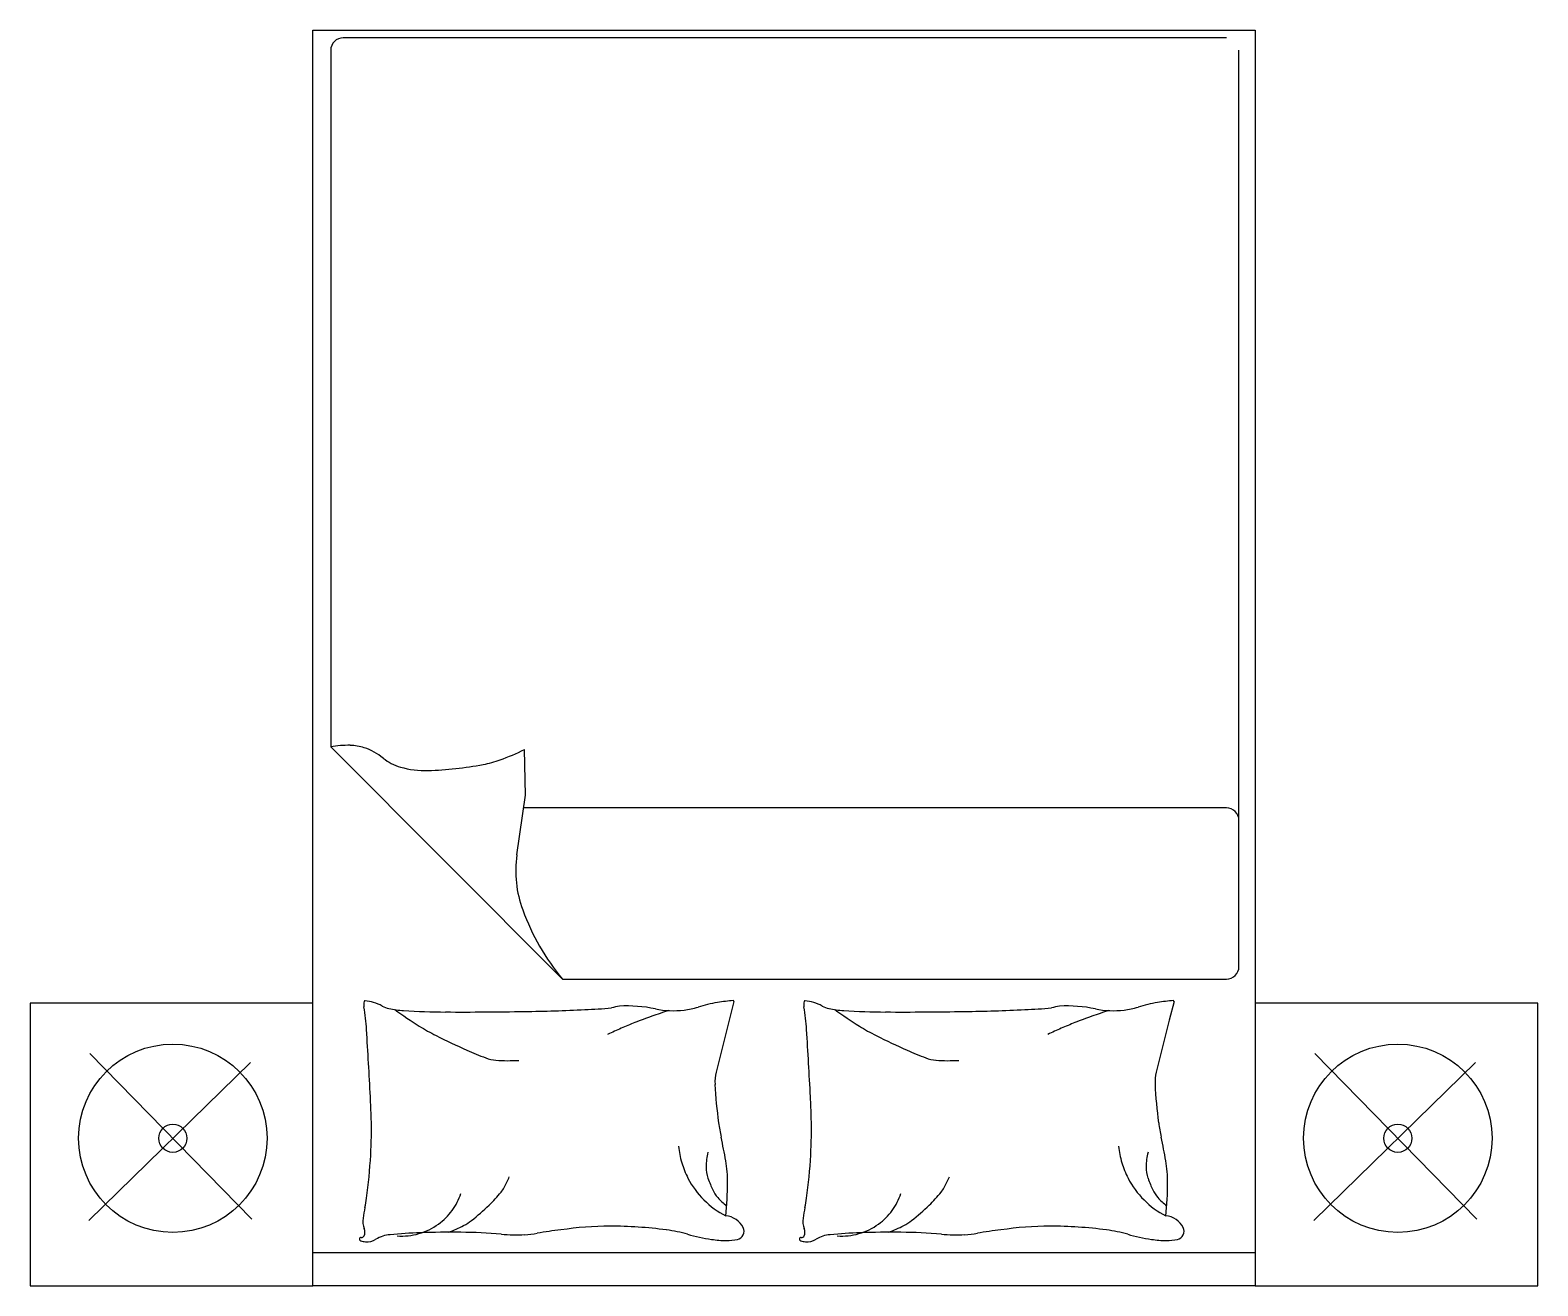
# Model space of a CAD drawing. Header units: millimetres. Extents: x -608935 to 90319, y -1318739 to -774154.
# Drawn here: x -608935 to -607015, y -1318739 to -1317139 of the extents above.
import ezdxf

# ---------------------------------------------------------------- set-up
doc = ezdxf.new("R2010")
doc.units = ezdxf.units.MM
doc.layers.add('xcvdg', color=7, linetype='Continuous')

# ---------------------------------------------------------------- blocks, each defined once
blk = doc.blocks.new('dfvc')
at = {"color": 4}
blk.add_line((-111330, -821163.8), (-111330, -821613.8), dxfattribs=at)
at = {"layer": 'xcvdg', "color": 2, "ltscale": 100}
for p, q in [((-112830, -819613.8), (-111330, -819613.8)), ((-112830, -821613.8), (-112830, -819613.8)), ((-111330, -819613.8), (-111330, -821613.8)), ((-112830, -821163.8), (-113280, -821163.8)), ((-113280, -821163.8), (-113280, -821613.8)), ((-112830, -821613.8), (-112830, -821163.8)), ((-112830, -821613.8), (-112830, -821163.8)), ((-110880, -821163.8), (-111330, -821163.8)), ((-110880, -821613.8), (-110880, -821163.8)), ((-113280, -821613.8), (-112830, -821613.8)), ((-111330, -821613.8), (-112830, -821613.8)), ((-111330, -821613.8), (-110880, -821613.8))]:
    blk.add_line(p, q, dxfattribs=at)
at = {"layer": 'xcvdg', "color": 1, "ltscale": 100}
for p, q in [((-112801.6, -819646), (-112801.6, -820755.5)), ((-111375.8, -819626), (-112781.6, -819626)), ((-111355.8, -821105.3), (-111355.8, -819646)), ((-112432.6, -821125.3), (-112801.6, -820755.5)), ((-112491.5, -820832.2), (-112493.3, -820759.7)), ((-112505.2, -820927.6), (-112491.5, -820832.2)), ((-111375.8, -820852.7), (-112494.4, -820852.7)), ((-112432.6, -821125.3), (-111375.8, -821125.3)), ((-112159.7, -821160.8), (-112167.2, -821190.8)), ((-111459.2, -821160.8), (-111466.7, -821190.8)), ((-112167.2, -821190.8), (-112187.9, -821273.4)), ((-111466.7, -821190.8), (-111487.4, -821273.4)), ((-112927.1, -821507.7), (-113184.9, -821243.6)), ((-110977.1, -821507.7), (-111234.9, -821243.6)), ((-112929.1, -821257.9), (-113186.8, -821509.5)), ((-110979.1, -821257.9), (-111236.8, -821509.5)), ((-111330, -821561.4), (-112830, -821561.4))]:
    blk.add_line(p, q, dxfattribs=at)
for centre, radius in [((-113052.9, -821378.8), 150), ((-111102.9, -821378.8), 150), ((-113052.9, -821378.8), 22.4), ((-111102.9, -821378.8), 22.4)]:
    blk.add_circle(centre, radius, dxfattribs=at)
for centre, radius, start, end in [((-112781.6, -819646), 20, 90, 180), ((-112774.2, -820902.2), 149.3, 88.5957, 100.5745), ((-112772.4, -820830.6), 77.6, 71.9572, 88.5957), ((-112777.1, -820845), 92.8, 50.6139, 71.9572), ((-112670.2, -820714.8), 75.7, 230.6139, 254.2839), ((-112662.6, -820415.8), 383.3, 289.9478, 296.2172), ((-112651.1, -820647), 146.1, 254.2839, 271.7887), ((-112664.5, -820219.2), 574.1, 271.7887, 280.5945), ((-112590.6, -820614.1), 172.4, 280.5945, 289.9478), ((-111375.8, -820872.7), 20, 0, 90), ((-112326.9, -820953.1), 180.1, 171.8644, 200.1488), ((-112143.8, -820886), 375.1, 200.1488, 219.6445), ((-111375.8, -821105.3), 20, 270, 0), ((-112747, -821161.1), 1.32, 82.8796, 163.3022), ((-112757.7, -821246.6), 87.5, 73.7788, 82.8796), ((-112141.4, -821429.7), 270.8, 94.0829, 99.4841), ((-112160.6, -821160.5), 0.917, 345.9551, 94.0829), ((-112046.5, -821161.1), 1.32, 82.8796, 163.3022), ((-112057.2, -821246.6), 87.5, 73.7788, 82.8796), ((-111440.9, -821429.7), 270.8, 94.0829, 99.4841), ((-111460.1, -821160.5), 0.917, 345.9551, 94.0829), ((-112729.8, -821166.3), 19.3, 163.3022, 189.9984), ((-113065.1, -821225.4), 321.2, 3.5049, 9.9984), ((-112754.7, -821236.3), 76.7, 62.7159, 73.7788), ((-112698.8, -821127.9), 45.3, 242.7159, 257.131), ((-112676.4, -821029.8), 145.9, 257.131, 266.426), ((-112273, -820583.1), 728.6, 234.1737, 237.865), ((-112612.9, -820013.7), 1164, 266.426, 269.7135), ((-112590.1, -815459.2), 5718.5, 269.7135, 270.9704), ((-112550.2, -817815.2), 3362.2, 270.9704, 272.6096), ((-112452.5, -819958.7), 1216.5, 272.6096, 274.6176), ((-112322.6, -821280.7), 114.1, 99.7531, 106.31), ((-112330.9, -821398.1), 230.1, 78.4414, 92.7491), ((-112044.9, -821881.1), 738.7, 107.1982, 109.428), ((-112255.5, -821029.7), 145.9, 258.4414, 276.4341), ((-112252.6, -821055.7), 119.7, 276.4341, 287.3864), ((-112148.2, -821389.2), 229.7, 99.4841, 107.3864), ((-112029.3, -821166.3), 19.3, 163.3022, 189.9984), ((-112364.6, -821225.4), 321.2, 3.5049, 9.9984), ((-112054.2, -821236.3), 76.7, 62.7159, 73.7788), ((-111998.3, -821127.9), 45.3, 242.7159, 257.131), ((-111975.9, -821029.8), 145.9, 257.131, 266.426), ((-111572.5, -820583.1), 728.6, 234.1737, 237.865), ((-111912.4, -820013.7), 1164, 266.426, 269.7135), ((-111889.6, -815459.2), 5718.5, 269.7135, 270.9704), ((-111849.7, -817815.2), 3362.2, 270.9704, 272.6096), ((-111752, -819958.7), 1216.5, 272.6096, 274.6176), ((-111622.1, -821280.7), 114.1, 99.7531, 106.31), ((-111630.4, -821398.1), 230.1, 78.4414, 92.7491), ((-111344.4, -821881.1), 738.7, 107.1982, 109.428), ((-111555, -821029.7), 145.9, 258.4414, 276.4341), ((-111552.1, -821055.7), 119.7, 276.4341, 287.3864), ((-111447.7, -821389.2), 229.7, 99.4841, 107.3864), ((-126354.6, -822039.4), 13635.6, 3.05496, 3.50486), ((-112494.3, -820935.4), 312.6, 237.865, 243.5015), ((-112044.9, -821881.1), 738.7, 113.4844, 115.3111), ((-112044.9, -821881.1), 738.7, 111.6577, 113.4844), ((-112044.9, -821881.1), 738.7, 109.428, 111.6577), ((-125654.1, -822039.4), 13635.6, 3.05496, 3.50486), ((-111793.8, -820935.4), 312.6, 237.865, 243.5015), ((-111344.4, -821881.1), 738.7, 113.4844, 115.3111), ((-111344.4, -821881.1), 738.7, 111.6577, 113.4844), ((-111344.4, -821881.1), 738.7, 109.428, 111.6577), ((-111994.7, -819933.4), 1432.3, 243.5015, 245.6735), ((-111294.2, -819933.4), 1432.3, 243.5015, 245.6735), ((-112376, -820776.8), 506.6, 245.6735, 249.3257), ((-112534.4, -821196.6), 58, 249.3257, 265.9172), ((-112519.2, -820983.1), 272.1, 265.9172, 273.5552), ((-111675.5, -820776.8), 506.6, 245.6735, 249.3257), ((-111833.9, -821196.6), 58, 249.3257, 265.9172), ((-111818.7, -820983.1), 272.1, 265.9172, 273.5552), ((-112122.2, -821289.8), 67.7, 165.9548, 182.6649), ((-111421.7, -821289.8), 67.7, 165.9548, 182.6649), ((-111531.8, -821262.3), 658.8, 182.6649, 188.0051), ((-110831.3, -821262.3), 658.8, 182.6649, 188.0051), ((-114101.7, -821385.5), 1365.2, 1.6331, 3.055), ((-113401.2, -821385.5), 1365.2, 1.6331, 3.055), ((-113415.5, -821365.9), 678.7, 356.6313, 1.6331), ((-112715, -821365.9), 678.7, 356.6313, 1.6331), ((-111870.1, -821309.9), 317.1, 188.0051, 192.1984), ((-111169.6, -821309.9), 317.1, 188.0051, 192.1984), ((-112108.7, -821377.9), 139.9, 185.6311, 196.515), ((-113042.2, -821563.3), 882, 9.6844, 12.1984), ((-111408.2, -821377.9), 139.9, 185.6311, 196.515), ((-112341.7, -821563.3), 882, 9.6844, 12.1984), ((-113649.4, -821352.1), 913.1, 352.3191, 356.6313), ((-112108.7, -821377.9), 139.9, 196.515, 207.3988), ((-112112.5, -821424.2), 91.5, 165.3149, 180), ((-112373.8, -821449.2), 204, 0, 9.6844), ((-112948.9, -821352.1), 913.1, 352.3191, 356.6313), ((-111408.2, -821377.9), 139.9, 196.515, 207.3988), ((-111412, -821424.2), 91.5, 165.3149, 180), ((-111673.3, -821449.2), 204, 0, 9.6844), ((-112701.6, -821362.2), 200.2, 331.6832, 336.9972), ((-112108.7, -821377.9), 139.9, 207.3988, 225.0976), ((-112147.9, -821424.2), 56.2, 180, 198.7799), ((-112006.4, -821376.1), 205.6, 198.7799, 201.8149), ((-112001.1, -821362.2), 200.2, 331.6832, 336.9972), ((-111408.2, -821377.9), 139.9, 207.3988, 225.0976), ((-111447.4, -821424.2), 56.2, 180, 198.7799), ((-111305.9, -821376.1), 205.6, 198.7799, 201.8149), ((-112688.4, -821435.3), 99.2, 323.8234, 341.5603), ((-112705.4, -821322.9), 225.2, 313.8115, 320.9651), ((-112568.8, -821433.7), 49.3, 320.9651, 331.6832), ((-112057, -821396.3), 151.1, 201.8149, 205.3551), ((-112146, -821438.5), 52.6, 205.3551, 221.4429), ((-112661.7, -821449.2), 491.8, 353.7676, 0), ((-111987.9, -821435.3), 99.2, 323.8234, 341.5603), ((-112004.9, -821322.9), 225.2, 313.8115, 320.9651), ((-111868.3, -821433.7), 49.3, 320.9651, 331.6832), ((-111356.5, -821396.3), 151.1, 201.8149, 205.3551), ((-111445.5, -821438.5), 52.6, 205.3551, 221.4429), ((-111961.2, -821449.2), 491.8, 353.7676, 0), ((-112506.6, -821540.9), 246, 167.8905, 171.8665), ((-112941.1, -821447.7), 198.3, 347.8905, 352.3191), ((-112688.4, -821435.3), 99.2, 306.0864, 323.8234), ((-112820.6, -821202.8), 391.6, 308.3886, 313.8115), ((-112108.7, -821377.9), 139.9, 225.0976, 242.7964), ((-112118.1, -821413.8), 89.9, 221.4429, 233.7359), ((-111806.1, -821540.9), 246, 167.8905, 171.8665), ((-112240.6, -821447.7), 198.3, 347.8905, 352.3191), ((-111987.9, -821435.3), 99.2, 306.0864, 323.8234), ((-112120.1, -821202.8), 391.6, 308.3886, 313.8115), ((-111408.2, -821377.9), 139.9, 225.0976, 242.7964), ((-111417.6, -821413.8), 89.9, 221.4429, 233.7359), ((-112717.7, -821510.7), 32.8, 171.8665, 201.421), ((-112688.4, -821435.3), 99.2, 285.9352, 306.0864), ((-112697.1, -821309.8), 234, 290.8603, 297.2396), ((-112625.1, -821449.6), 76.8, 297.2396, 308.3886), ((-112356.9, -822039.5), 520.7, 90.0031, 98.643), ((-112357, -822201.5), 682.7, 82.4531, 90), ((-112175.5, -821536.4), 34.2, 26.5805, 85.5998), ((-112017.2, -821510.7), 32.8, 171.8665, 201.421), ((-111987.9, -821435.3), 99.2, 285.9352, 306.0864), ((-111996.6, -821309.8), 234, 290.8603, 297.2396), ((-111924.6, -821449.6), 76.8, 297.2396, 308.3886), ((-111656.4, -822039.5), 520.7, 90.0031, 98.643), ((-111656.5, -822201.5), 682.7, 82.4531, 90), ((-111475, -821536.4), 34.2, 26.5805, 85.5998), ((-112753.6, -821539.1), 2.32, 78.1069, 199.564), ((-112752.6, -821538.7), 3.42, 199.564, 248.2117), ((-112744.5, -821518.6), 25.1, 248.2117, 265.6975), ((-112752.3, -821532.6), 4.28, 258.1069, 338.0096), ((-112762.8, -821528.4), 15.6, 338.0096, 21.421), ((-112744.3, -821514.8), 28.9, 265.6975, 300.6513), ((-112702.1, -821586), 53.9, 95.2592, 120.6513), ((-112631.8, -822349.7), 820.8, 91.9079, 95.2592), ((-112688.4, -821435.3), 99.2, 265.7841, 285.9352), ((-112609.3, -823022.8), 1494.3, 89.4243, 91.9079), ((-112603.1, -822401.7), 873.2, 85.1982, 89.4243), ((-112505.7, -821242.9), 289.7, 265.1982, 272.5386), ((-112499.7, -821380.1), 152.4, 272.5386, 280.1899), ((-112379.1, -822051), 529.3, 96.0867, 100.1899), ((-112299.1, -821764.9), 242.2, 74.256, 82.4531), ((-112150.7, -821238.4), 304.8, 254.256, 261.5628), ((-112171.8, -821380.5), 161.1, 261.5628, 270), ((-112171.8, -821451.2), 90.4, 270, 281.2724), ((-112156.7, -821527), 13.1, 281.2724, 26.5805), ((-112053.1, -821539.1), 2.32, 78.1069, 199.564), ((-112052.1, -821538.7), 3.42, 199.564, 248.2117), ((-112044, -821518.6), 25.1, 248.2117, 265.6975), ((-112051.8, -821532.6), 4.28, 258.1069, 338.0096), ((-112062.3, -821528.4), 15.6, 338.0096, 21.421), ((-112043.8, -821514.8), 28.9, 265.6975, 300.6513), ((-112001.6, -821586), 53.9, 95.2592, 120.6513), ((-111931.3, -822349.7), 820.8, 91.9079, 95.2592), ((-111987.9, -821435.3), 99.2, 265.7841, 285.9352), ((-111908.8, -823022.8), 1494.3, 89.4243, 91.9079), ((-111902.6, -822401.7), 873.2, 85.1982, 89.4243), ((-111805.2, -821242.9), 289.7, 265.1982, 272.5386), ((-111799.2, -821380.1), 152.4, 272.5386, 280.1899), ((-111678.6, -822051), 529.3, 96.0867, 100.1899), ((-111598.6, -821764.9), 242.2, 74.256, 82.4531), ((-111450.2, -821238.4), 304.8, 254.256, 261.5628), ((-111471.3, -821380.5), 161.1, 261.5628, 270), ((-111471.3, -821451.2), 90.4, 270, 281.2724), ((-111456.2, -821527), 13.1, 281.2724, 26.5805)]:
    blk.add_arc(centre, radius, start, end, dxfattribs=at)

msp = doc.modelspace()

# ---------------------------------------------------------------- block references
at = {"color": 250, "xscale": 0.7999999999883585, "yscale": 0.8000000000465661, "zscale": 0.8}
msp.add_blockref('dfvc', (-518310.8, -661448.3), dxfattribs=at)

doc.saveas('drawing.dxf')
